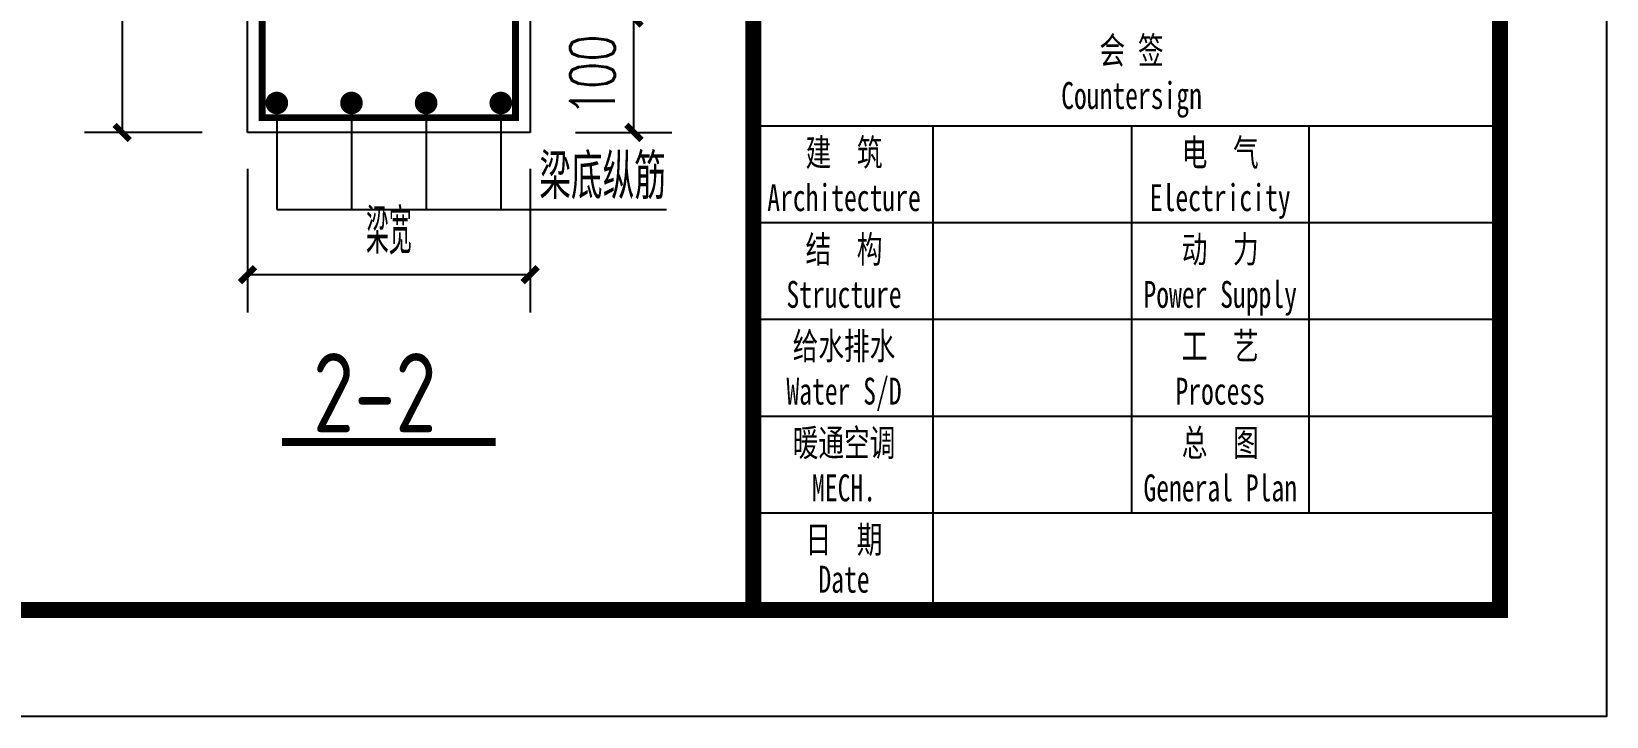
# Model space of a CAD drawing. Extents: x 180850 to 1399066, y 113487 to 334416.
# Drawn here: x 404952 to 425838, y 136382 to 145466 of the extents above; entities that cross this region are included whole.
import ezdxf
from ezdxf.enums import TextEntityAlignment as Align

# ---------------------------------------------------------------- set-up
doc = ezdxf.new("R2010")
doc.units = 0
doc.header["$LTSCALE"] = 1000
for name, color, linetype in [('AXIS', 3, 'Continuous'), ('BEAM_DE', 7, 'Continuous'), ('DIM_SYMB', 3, 'Continuous'), ('NUM', 7, 'Continuous'), ('PUB_TEXT', 7, 'Continuous'), ('PUB_TITLE', 4, 'Continuous'), ('REIN', 1, 'Continuous')]:
    doc.layers.add(name, color=color, linetype=linetype)
doc.styles.add('_gyy_title_ST', font='', dxfattribs={"width": 0.8})
doc.styles.add('_TCH_DIM_T3', font='SIMPLEX', dxfattribs={"width": 0.705882, "bigfont": 'GBCBIG'})
doc.styles.add('C', font='tssdeng.shx', dxfattribs={"height": 3, "bigfont": 'tssdchn.shx'})
doc.styles.add('TSSD_Norm', font='tssdeng.shx', dxfattribs={"bigfont": 'hztxt.shx'})
doc.styles.get('_gyy_title_ST').set_extended_font_data('SimSun')
doc.dimstyles.new('TCH-200-5', dxfattribs={"dimtxt": 595, "dimasz": 200, "dimexe": 500, "dimexo": 600, "dimgap": 252.5, "dimtad": 1, "dimdec": 0, "dimlfac": 0.2, "dimzin": 0, "dimdsep": 46, "dimtxsty": '_TCH_DIM_T3', "dimblk": 'ARCHTICK', "dimcen": 0.09, "dimclrd": 124, "dimclre": 124, "dimclrt": 7, "dimazin": 2, "dimtfac": 1, "dimtdec": 0, "dimtix": 1, "dimtmove": 2, "dimatfit": 3, "dimfxl": 1, "dimtolj": 1, "dimtzin": 0, "dimarcsym": 0})

# ---------------------------------------------------------------- blocks, each defined once
blk = doc.blocks.new('_ArchTick')
at = {"color": 0, "linetype": 'ByBlock', "const_width": 0.4}
blk.add_lwpolyline([(-0.5, -0.5), (0.5, 0.5)], dxfattribs=at)
blk = doc.blocks.new('*D1263')
at = {"layer": 'AXIS', "color": 124, "lineweight": -2, "transparency": 16777216}
for p, q in [((407815, 143643), (407815, 141741)), ((411565, 143643), (411565, 141741)), ((407815, 142241), (411565, 142241))]:
    blk.add_line(p, q, dxfattribs=at)
at = {"layer": 'Defpoints', "color": 0, "transparency": 16777216}
for p in [(407815, 144243), (411565, 144243), (411565, 142241)]:
    blk.add_point(p, dxfattribs=at)
at = {"layer": 'AXIS', "color": 124, "lineweight": -2, "transparency": 16777216, "xscale": 200, "yscale": 200, "zscale": 200, "rotation": 180}
blk.add_blockref('_ArchTick', (407815, 142241), dxfattribs=at)
at = {"layer": 'AXIS', "color": 124, "lineweight": -2, "transparency": 16777216, "xscale": 200, "yscale": 200, "zscale": 200}
blk.add_blockref('_ArchTick', (411565, 142241), dxfattribs=at)
at = {"layer": 'AXIS', "color": 7, "transparency": 16777216, "insert": (409690, 142810), "char_height": 595, "attachment_point": 5, "style": '_TCH_DIM_T3'}
blk.add_mtext('\\A1;梁宽', dxfattribs=at)
blk = doc.blocks.new('*D1264')
at = {"layer": 'AXIS', "color": 124, "lineweight": -2, "transparency": 16777216}
for p, q in [((407215, 152377), (405654, 152377)), ((406154, 152377), (406154, 144127)), ((407215, 144127), (405654, 144127))]:
    blk.add_line(p, q, dxfattribs=at)
at = {"layer": 'Defpoints', "color": 0, "transparency": 16777216}
for p in [(407815, 152377), (406154, 144127), (407815, 144127)]:
    blk.add_point(p, dxfattribs=at)
at = {"layer": 'AXIS', "color": 124, "lineweight": -2, "transparency": 16777216, "xscale": 200, "yscale": 200, "zscale": 200}
for p, rotation in [((406154, 152377), 90), ((406154, 144127), 270)]:
    blk.add_blockref('_ArchTick', p, dxfattribs=dict(at, rotation=rotation))
at = {"layer": 'AXIS', "color": 7, "transparency": 16777216, "insert": (405588, 148252), "char_height": 595, "attachment_point": 5, "rotation": 90, "style": '_TCH_DIM_T3'}
blk.add_mtext('\\A1;梁高H', dxfattribs=at)
blk = doc.blocks.new('*D1266')
at = {"layer": 'AXIS', "color": 124, "lineweight": -2, "transparency": 16777216}
for p, q in [((411950, 145645), (413441, 145645)), ((412941, 144127), (412941, 145645)), ((412165, 144127), (413441, 144127))]:
    blk.add_line(p, q, dxfattribs=at)
at = {"layer": 'Defpoints', "color": 0, "transparency": 16777216}
for p in [(411350, 145645), (412941, 145645), (411565, 144127)]:
    blk.add_point(p, dxfattribs=at)
at = {"layer": 'AXIS', "color": 124, "lineweight": -2, "transparency": 16777216, "xscale": 200, "yscale": 200, "zscale": 200}
for p, rotation in [((412941, 145645), 90), ((412941, 144127), 270)]:
    blk.add_blockref('_ArchTick', p, dxfattribs=dict(at, rotation=rotation))
at = {"layer": 'AXIS', "color": 7, "transparency": 16777216, "insert": (412391, 144886), "char_height": 595, "attachment_point": 5, "rotation": 90, "style": '_TCH_DIM_T3'}
blk.add_mtext('\\A1;100', dxfattribs=at)

msp = doc.modelspace()

# ---------------------------------------------------------------- linework, layer by layer
at = {"color": 3, "linetype": 'Continuous'}
for p, q in [((408204.89, 144517.39), (408204.89, 143103.54)), ((409194.89, 144517.39), (409194.89, 143103.54)), ((410184.89, 144517.39), (410184.89, 143103.54)), ((411174.89, 144517.39), (411174.89, 143103.54)), ((408204.89, 143103.54), (413372.63, 143103.54))]:
    msp.add_line(p, q, dxfattribs=at)
at = {"layer": 'BEAM_DE'}
for p, q in [((407814.89, 144127.39), (407814.89, 152377.39)), ((411564.89, 152377.39), (411564.89, 144127.39)), ((411564.89, 144127.39), (407814.89, 144127.39))]:
    msp.add_line(p, q, dxfattribs=at)
at = {"layer": 'DIM_SYMB', "const_width": 105}
msp.add_lwpolyline([(408271.7, 140021.91), (411106.14, 140021.91)], dxfattribs=at)
at = {"layer": 'PUB_TITLE'}
for p, q in [((424528.17, 144210.21), (414550.69, 144210.21)), ((416902.53, 144210.21), (416902.53, 137796.11)), ((419539.43, 144210.21), (419539.43, 139078.93)), ((421891.27, 144210.21), (421891.27, 139078.93)), ((424528.17, 142927.39), (414550.69, 142927.39)), ((424528.17, 141644.57), (414550.69, 141644.57)), ((424528.17, 140361.75), (414550.69, 140361.75)), ((424528.17, 139078.93), (414550.69, 139078.93))]:
    msp.add_line(p, q, dxfattribs=at)
msp.add_lwpolyline([(306908.52, 220381.89), (425837.69, 220381.89), (425837.69, 136381.97), (306908.52, 136381.97)], close=True, dxfattribs=at)
at = {"layer": 'PUB_TITLE', "const_width": 212.12}
for points in [[(310443.87, 137796.11), (310443.87, 218967.75), (424423.55, 218967.75), (424423.55, 137796.11)], [(414524.57, 218967.75), (424423.55, 218967.75), (424423.55, 137796.11), (414524.57, 137796.11)]]:
    msp.add_lwpolyline(points, close=True, dxfattribs=at)
at = {"layer": 'REIN', "const_width": 90}
msp.add_lwpolyline([(411369.89, 152182.39), (411369.89, 144322.39), (408009.89, 144322.39), (408009.89, 152182.39), (411369.89, 152182.39)], dxfattribs=at)
at = {"layer": 'REIN', "const_width": 150}
for points in [[(408129.89, 144517.39, 1), (408279.89, 144517.39, 1)], [(409119.89, 144517.39, 1), (409269.89, 144517.39, 1)], [(410109.89, 144517.39, 1), (410259.89, 144517.39, 1)], [(411099.89, 144517.39, 1), (411249.89, 144517.39, 1)]]:
    msp.add_lwpolyline(points, format="xyb", close=True, dxfattribs=at)

# ---------------------------------------------------------------- texts
at = {"layer": 'NUM', "style": 'TSSD_Norm', "width": 0.7}
msp.add_text('梁底纵筋', height=600, dxfattribs=at).set_placement((413365.62, 143242.64), align=Align.RIGHT)
at = {"layer": 'PUB_TEXT', "style": 'C', "width": 0.8}
msp.add_text('2-2', height=1050, dxfattribs=at).set_placement((408683.31, 140151.14))
at = {"layer": 'PUB_TITLE', "style": '_gyy_title_ST', "width": 0.7}
for s, height, p in [('会 签', 356.338, (419539.43, 145036.91)), ('Countersign', 356.3382, (419539.43, 144438.27)), ('建  筑', 356.338, (415726.61, 143682.83)), ('电  气', 356.338, (420715.35, 143682.83)), ('Architecture', 356.3382, (415726.61, 143084.18)), ('Electricity', 356.3382, (420715.35, 143084.18)), ('结  构', 356.338, (415726.61, 142400.01)), ('动  力', 356.338, (420715.35, 142400.01)), ('Structure', 356.338, (415726.61, 141801.37)), ('Power Supply', 356.3382, (420715.35, 141801.37)), ('给水排水', 356.338, (415726.61, 141117.19)), ('工  艺', 356.338, (420715.35, 141117.19)), ('Water S/D', 356.338, (415726.61, 140518.54)), ('Process', 356.338, (420715.35, 140518.54)), ('暖通空调', 356.338, (415726.61, 139834.37)), ('总  图', 356.338, (420715.35, 139834.37)), ('MECH.', 356.338, (415726.61, 139235.73)), ('General Plan', 356.3382, (420715.35, 139235.73)), ('日  期', 356.338, (415726.61, 138551.55)), ('Date', 356.338, (415726.61, 138024.17))]:
    msp.add_text(s, height=height, dxfattribs=at).set_placement(p, align=Align.CENTER)

# ---------------------------------------------------------------- dimensions: what is measured, and where the dimension line sits
at = {"layer": 'AXIS'}
for base, p1, p2, text, picture, middle in [((406154.19, 144127.39), (407814.89, 152377.39), (407814.89, 144127.39), '梁高H', '*D1264', (405587.78, 148252.39)), ((412940.83, 145645.07), (411564.89, 144127.39), (411349.79, 145645.07), '100', '*D1266', (412390.83, 144886.23))]:
    dim = msp.add_linear_dim(base=base, p1=p1, p2=p2, angle=90, text=text, dimstyle='TCH-200-5', dxfattribs=at)
    dim.commit()
    dim.dimension.update_dxf_attribs({"geometry": picture, "text_midpoint": middle})
dim = msp.add_linear_dim(base=(411564.89, 142240.59), p1=(407814.89, 144242.51), p2=(411564.89, 144242.51), text='梁宽', dimstyle='TCH-200-5', dxfattribs=at)
dim.commit()
dim.dimension.update_dxf_attribs({"geometry": '*D1263', "text_midpoint": (409689.89, 142810.27)})

doc.saveas('drawing.dxf')
